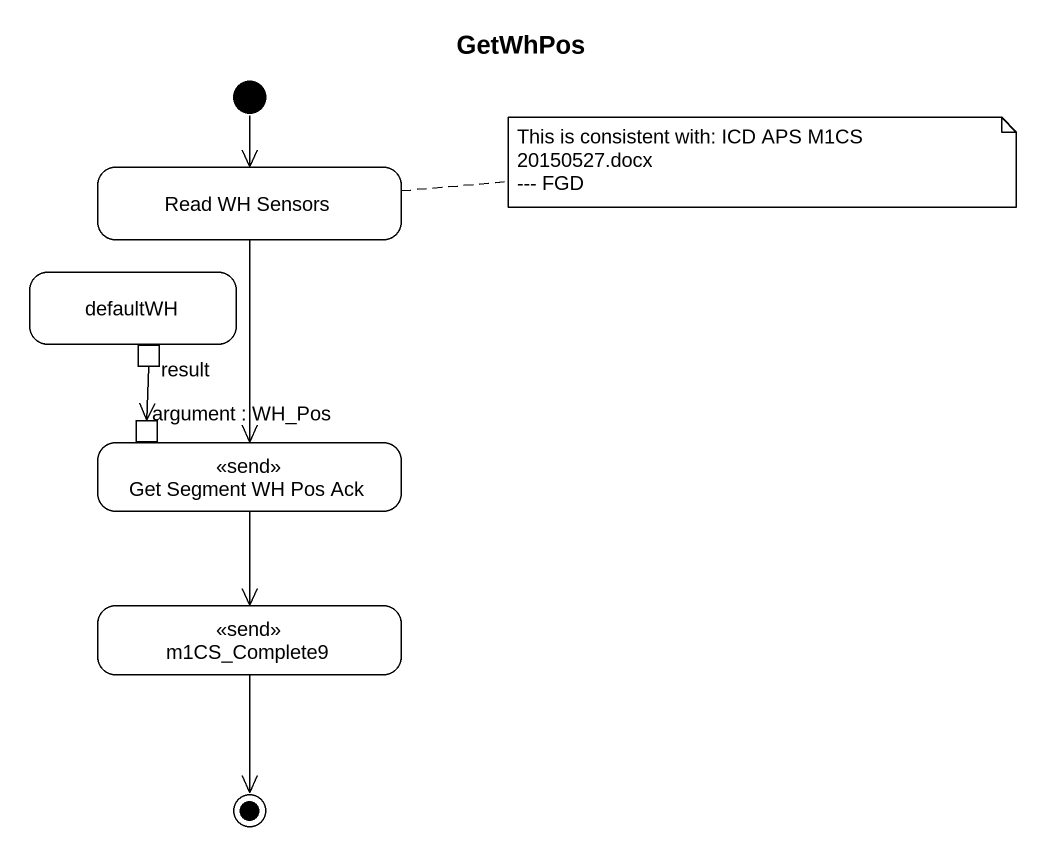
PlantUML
@startuml
title GetWhPos
hide empty description
state "Read WH Sensors" as Read_WH_Sensors
state defaultWH {
  state result <<outputPin>>
}
state "Get Segment WH Pos Ack" as Get_Segment_WH_Pos_Ack <<send>> {
  state "argument : WH_Pos" as argument_WH_Pos <<inputPin>>
}
state m1CS_Complete9 <<send>>
[*] --> Read_WH_Sensors
Read_WH_Sensors --> Get_Segment_WH_Pos_Ack
result --> argument_WH_Pos
Get_Segment_WH_Pos_Ack --> m1CS_Complete9
m1CS_Complete9 --> [*]
note right of Read_WH_Sensors
  This is consistent with: ICD APS M1CS 20150527.docx
  ~--- FGD
end note
@enduml
